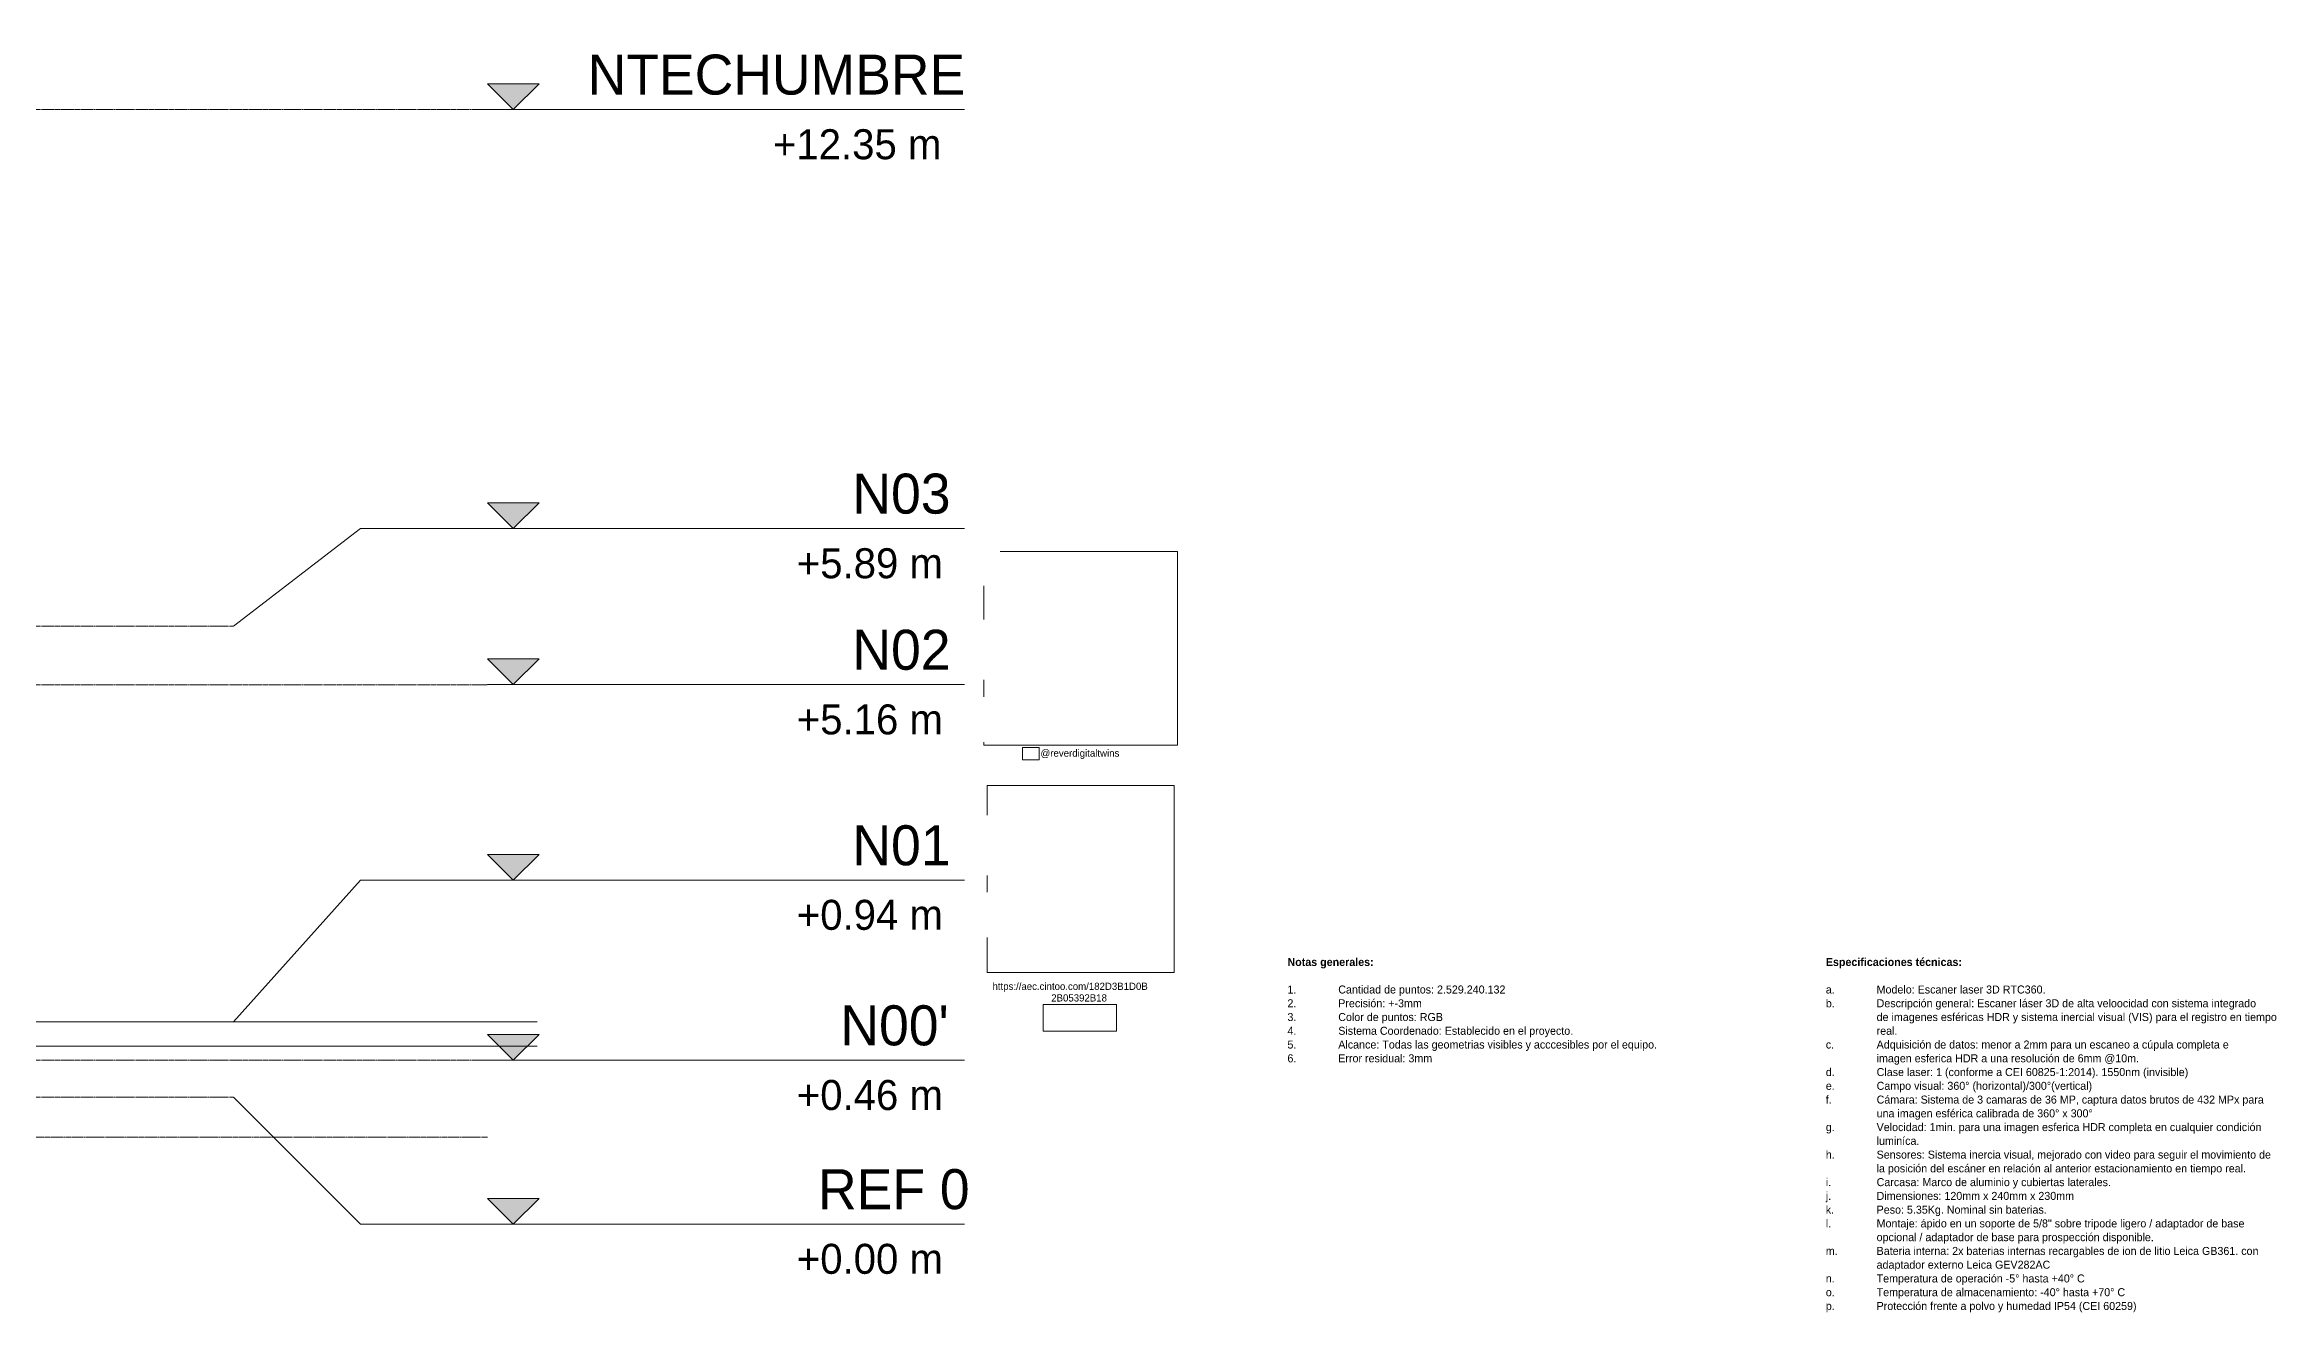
# Model space of a CAD drawing. Header units: centimetres. Extents: x -3046 to 63786, y -269 to 1483.
# Drawn here: x 60997 to 63786, y -269 to 1316 of the extents above; entities that cross this region are included whole.
import ezdxf

# ---------------------------------------------------------------- set-up
doc = ezdxf.new("R2010")
doc.units = ezdxf.units.CM
doc.linetypes.add('Centre', pattern=[3.175, 0.635, -0.475, 1.59, -0.475])
doc.linetypes.add('Dash_2_', pattern=[0.635, 0.3175, -0.3175])
for name, color, linetype, lineweight in [('A-FLOR-LEVL', 7, 'Continuous', 9), ('C-BLDG-PADS', 7, 'Continuous', 9), ('G-ANNO-REFR', 7, 'Dash_2_', 18), ('G-ANNO-TEXT', 7, 'Continuous', 9)]:
    doc.layers.add(name, color=color, linetype=linetype, lineweight=lineweight)
doc.styles.add('Century Gothic', font='GOTHIC.TTF', dxfattribs={"height": 50})
doc.styles.add('Century Gothic_1', font='GOTHIC.TTF', dxfattribs={"height": 37.5})
doc.styles.add('Century Gothic_2', font='GOTHIC.TTF', dxfattribs={"height": 9})
doc.styles.add('Century Gothic_3', font='GOTHIC.TTF', dxfattribs={"height": 10})
doc.styles.add('Century Gothic_B', font='GOTHICB.TTF', dxfattribs={"height": 10})
picture_1 = doc.add_image_def('image1.jpg', size_in_pixel=(275, 100))
picture_2 = doc.add_image_def('image2.png', size_in_pixel=(160, 160))
picture_3 = doc.add_image_def('image3.jpeg', size_in_pixel=(2000, 2000))
picture_4 = doc.add_image_def('image4.jpg', size_in_pixel=(434, 317))

# ---------------------------------------------------------------- blocks, each defined once
blk = doc.blocks.new('Level - Con_Triangulo-1145637-s04')
at = {"layer": 'A-FLOR-LEVL', "true_color": 0xe2e2e2}
blk.add_hatch(color=254, dxfattribs=at).paths.add_polyline_path([(4379.2, -126.6), (4347, -158.7), (4314.9, -126.6)])
at = {"layer": 'A-FLOR-LEVL', "color": 253, "true_color": 0xaaaaaa}
for p, q in [((4379.2, -126.6), (4314.9, -126.6)), ((4314.9, -126.6), (4347, -158.7)), ((4347, -158.7), (4379.2, -126.6)), ((4314.9, -158.7), (4911, -158.7))]:
    blk.add_line(p, q, dxfattribs=at)

msp = doc.modelspace()

# ---------------------------------------------------------------- linework, layer by layer
at = {"layer": 'A-FLOR-LEVL', "color": 253, "linetype": 'Centre', "true_color": 0xaaaaaa}
for p, q in [((49046.4, 1234.5), (61550.8, 1234.5)), ((49046.4, 588.8), (61233.3, 588.8)), ((49046.4, 515.5), (61550.8, 515.5)), ((49046.4, 94), (61233.3, 94)), ((49046.4, 46), (61550.8, 46)), ((49046.4, 0), (61233.3, 0)), ((61550.8, -50), (49046.4, -50))]:
    msp.add_line(p, q, dxfattribs=at)
at = {"layer": 'A-FLOR-LEVL', "color": 253, "true_color": 0xaaaaaa}
for p, q in [((61233.3, 588.8), (61392, 710.7)), ((61392, 710.7), (61550.8, 710.7)), ((61233.3, 94), (61392, 271.2)), ((61392, 271.2), (61550.8, 271.2)), ((61233.3, 0), (61392, -158.8)), ((61392, -158.8), (61550.8, -158.8))]:
    msp.add_line(p, q, dxfattribs=at)
at = {"layer": 'C-BLDG-PADS'}
for p, q in [((60867.4, 94), (61612.6, 94)), ((61612.6, 63.5), (60867.4, 63.5))]:
    msp.add_line(p, q, dxfattribs=at)

# ---------------------------------------------------------------- block references
at = {"layer": 'A-FLOR-LEVL', "color": 253, "true_color": 0xaaaaaa}
for p in [(57235.9, 1393.3), (57235.9, 869.5), (57235.9, 674.3), (57235.9, 429.9), (57235.9, 204.8), (57235.9, 0)]:
    msp.add_blockref('Level - Con_Triangulo-1145637-s04', p, dxfattribs=at)

# ---------------------------------------------------------------- texts
at = {"layer": 'A-FLOR-LEVL', "color": 9, "true_color": 0xb7b7b7, "char_height": 37.5, "attachment_point": 1, "style": 'Century Gothic_1', "bg_fill": 3, "box_fill_scale": 1.25, "bg_fill_color": 256, "bg_fill_true_color": 13158600, "bg_fill_transparency": 0}
for s, insert, width in [('+12.35 m', (61907.4, 1209.9), 280.591), ('+0.46 m', (61937.2, 21.4), 244.515), ('+0.00 m', (61937.2, -183.4), 244.515)]:
    msp.add_mtext(s, dxfattribs=dict(at, insert=insert, width=width))
at = {"layer": 'G-ANNO-TEXT', "attachment_point": 1}
for s, insert, char_height, width, style in [('@reverdigitaltwins', (62241.8, 434.5), 9, 128.671, 'Century Gothic_2'), ('Notas generales:', (62550.4, 173.9), 10, 141.498, 'Century Gothic_B'), ('Especificaciones técnicas:', (63223.2, 173.9), 10, 222.869, 'Century Gothic_B'), ('1.', (62550.4, 139.5), 10, 76.97, 'Century Gothic_3'), ('Cantidad de puntos: 2.529.240.132', (62613.9, 139.5), 10, 287.405, 'Century Gothic_3'), ('Modelo: Escaner laser 3D RTC360.', (63286.7, 139.5), 10, 280.591, 'Century Gothic_3'), ('2B05392B18', (62255.2, 128.5), 9, 84.177, 'Century Gothic_2'), ('2.', (62550.4, 122.3), 10, 76.97, 'Century Gothic_3'), ('Precisión: +-3mm', (62613.9, 122.3), 10, 141.097, 'Century Gothic_3'), ('a.', (63223.2, 139.5), 10, 76.97, 'Century Gothic_3'), ('b.', (63223.2, 122.3), 10, 76.97, 'Century Gothic_3'), ('Descripción general: Escaner láser 3D de alta veloocidad con sistema integrado ', (63286.7, 122.3), 10, 677.827, 'Century Gothic_3'), ('4.', (62550.4, 87.9), 10, 76.97, 'Century Gothic_3'), ('3.', (62550.4, 105.1), 10, 76.97, 'Century Gothic_3'), ('Sistema Coordenado: Establecido en el proyecto.', (62613.9, 87.9), 10, 416.477, 'Century Gothic_3'), ('Color de puntos: RGB', (62613.9, 105.1), 10, 178.375, 'Century Gothic_3'), ('de imagenes esféricas HDR y sistema inercial visual (VIS) para el registro en tiempo ', (63286.7, 105.1), 10, 693.46, 'Century Gothic_3'), ('real.', (63286.7, 87.9), 10, 36.076, 'Century Gothic_3'), ('5.', (62550.4, 70.7), 10, 76.97, 'Century Gothic_3'), ('Alcance: Todas las geometrias visibles y acccesibles por el equipo.', (62613.9, 70.7), 10, 557.974, 'Century Gothic_3'), ('c.', (63223.2, 70.7), 10, 76.97, 'Century Gothic_3'), ('Adquisición de datos: menor a 2mm para un escaneo a cúpula completa e ', (63286.7, 70.7), 10, 640.147, 'Century Gothic_3'), ('6.', (62550.4, 53.5), 10, 76.97, 'Century Gothic_3'), ('Error residual: 3mm', (62613.9, 53.5), 10, 156.73, 'Century Gothic_3'), ('d.', (63223.2, 36.3), 10, 76.97, 'Century Gothic_3'), ('Clase laser: 1 (conforme a CEI 60825-1:2014). 1550nm (invisible)', (63286.7, 36.3), 10, 525.907, 'Century Gothic_3'), ('imagen esferica HDR a una resolución de 6mm @10m.', (63286.7, 53.5), 10, 454.156, 'Century Gothic_3'), ('f.', (63223.2, 1.9), 10, 76.97, 'Century Gothic_3'), ('e.', (63223.2, 19.1), 10, 76.97, 'Century Gothic_3'), ('Campo visual: 360° (horizontal)/300°(vertical)', (63286.7, 19.1), 10, 376.793, 'Century Gothic_3'), ('Cámara: Sistema de 3 camaras de 36 MP, captura datos brutos de 432 MPx para ', (63286.7, 1.9), 10, 682.637, 'Century Gothic_3'), ('una imagen esférica calibrada de 360° x 300°', (63286.7, -15.3), 10, 382.004, 'Century Gothic_3'), ('g.', (63223.2, -32.5), 10, 76.97, 'Century Gothic_3'), ('Velocidad: 1min. para una imagen esferica HDR completa en cualquier condición ', (63286.7, -32.5), 10, 695.865, 'Century Gothic_3'), ('luminíca.', (63286.7, -49.7), 10, 75.359, 'Century Gothic_3'), ('h.', (63223.2, -66.9), 10, 76.97, 'Century Gothic_3'), ('Sensores: Sistema inercia visual, mejorado con video para seguir el movimiento de ', (63286.7, -66.9), 10, 695.063, 'Century Gothic_3'), ('la posición del escáner en relación al anterior estacionamiento en tiempo real. ', (63286.7, -84.1), 10, 665.401, 'Century Gothic_3'), ('i.', (63223.2, -101.3), 10, 76.97, 'Century Gothic_3'), ('Carcasa: Marco de aluminio y cubiertas laterales.', (63286.7, -101.3), 10, 416.477, 'Century Gothic_3'), ('j.', (63223.2, -118.5), 10, 76.97, 'Century Gothic_3'), ('k.', (63223.2, -135.7), 10, 76.97, 'Century Gothic_3'), ('Dimensiones: 120mm x 240mm x 230mm ', (63286.7, -118.5), 10, 339.916, 'Century Gothic_3'), ('Peso: 5.35Kg. Nominal sin baterias.', (63286.7, -135.7), 10, 284.599, 'Century Gothic_3'), ('l.', (63223.2, -152.9), 10, 76.97, 'Century Gothic_3'), ('Montaje: ápido en un soporte de 5/8" sobre tripode ligero / adaptador de base ', (63286.7, -152.9), 10, 668.207, 'Century Gothic_3'), ('m.', (63223.2, -187.3), 10, 76.97, 'Century Gothic_3'), ('opcional / adaptador de base para prospección disponible.', (63286.7, -170.1), 10, 507.067, 'Century Gothic_3'), ('Bateria interna: 2x baterias internas recargables de ion de litio Leica GB361. con ', (63286.7, -187.3), 10, 670.612, 'Century Gothic_3'), ('Temperatura de operación -5° hasta +40° C', (63286.7, -221.7), 10, 365.169, 'Century Gothic_3'), ('adaptador externo Leica GEV282AC', (63286.7, -204.5), 10, 305.443, 'Century Gothic_3'), ('o.', (63223.2, -238.9), 10, 76.97, 'Century Gothic_3'), ('n.', (63223.2, -221.7), 10, 76.97, 'Century Gothic_3'), ('Temperatura de almacenamiento: -40° hasta +70° C', (63286.7, -238.9), 10, 438.122, 'Century Gothic_3'), ('p.', (63223.2, -256.1), 10, 76.97, 'Century Gothic_3'), ('Protección frente a polvo y humedad IP54 (CEI 60259)', (63286.7, -256.1), 10, 452.953, 'Century Gothic_3')]:
    msp.add_mtext(s, dxfattribs=dict(at, insert=insert, char_height=char_height, width=width, style=style))

# ---------------------------------------------------------------- pictures from other files: only their frames are drawn
at = {"layer": 'G-ANNO-REFR'}
image = msp.add_image(picture_3, insert=(62171.1, 440.1), size_in_units=(242, 242), dxfattribs=at)
image.dxf.flags = 7
image = msp.add_image(picture_4, insert=(62219.3, 421.8), size_in_units=(20.9, 15.3), dxfattribs=at)
image.dxf.flags = 7
image = msp.add_image(picture_2, insert=(62175.1, 155.9), size_in_units=(233.6, 233.6), dxfattribs=at)
image.dxf.flags = 7
image = msp.add_image(picture_1, insert=(62244.9, 82.4), size_in_units=(91.8, 33.4), dxfattribs=at)
image.dxf.flags = 7

# ---------------------------------------------------------------- next in the draw order: texts
at = {"layer": 'A-FLOR-LEVL', "color": 9, "true_color": 0xb7b7b7, "attachment_point": 1, "bg_fill": 3, "box_fill_scale": 1.25, "bg_fill_color": 256, "bg_fill_true_color": 13158600, "bg_fill_transparency": 0}
for s, insert, char_height, width, style in [('NTECHUMBRE', (61675.9, 1303.2), 50, 561.181, 'Century Gothic'), ('N03', (62006.7, 779.4), 50, 160.337, 'Century Gothic'), ('+5.89 m', (61937.2, 686.1), 37.5, 244.515, 'Century Gothic_1'), ('N02', (62006.7, 584.2), 50, 160.337, 'Century Gothic'), ('+5.16 m', (61937.2, 490.9), 37.5, 244.515, 'Century Gothic_1'), ('N01', (62006.7, 339.8), 50, 160.337, 'Century Gothic'), ('+0.94 m', (61937.2, 246.6), 37.5, 244.515, 'Century Gothic_1'), ("N00'", (61991.7, 114.7), 50, 178.375, 'Century Gothic'), ('REF 0', (61963.7, -90.1), 50, 212.447, 'Century Gothic')]:
    msp.add_mtext(s, dxfattribs=dict(at, insert=insert, char_height=char_height, width=width, style=style))

# ---------------------------------------------------------------- next in the draw order: texts
at = {"layer": 'G-ANNO-TEXT', "insert": (62181.8, 143), "char_height": 9, "width": 262.553, "attachment_point": 1, "style": 'Century Gothic_2'}
msp.add_mtext('https://aec.cintoo.com/182D3B1D0B', dxfattribs=at)

doc.saveas('drawing.dxf')
